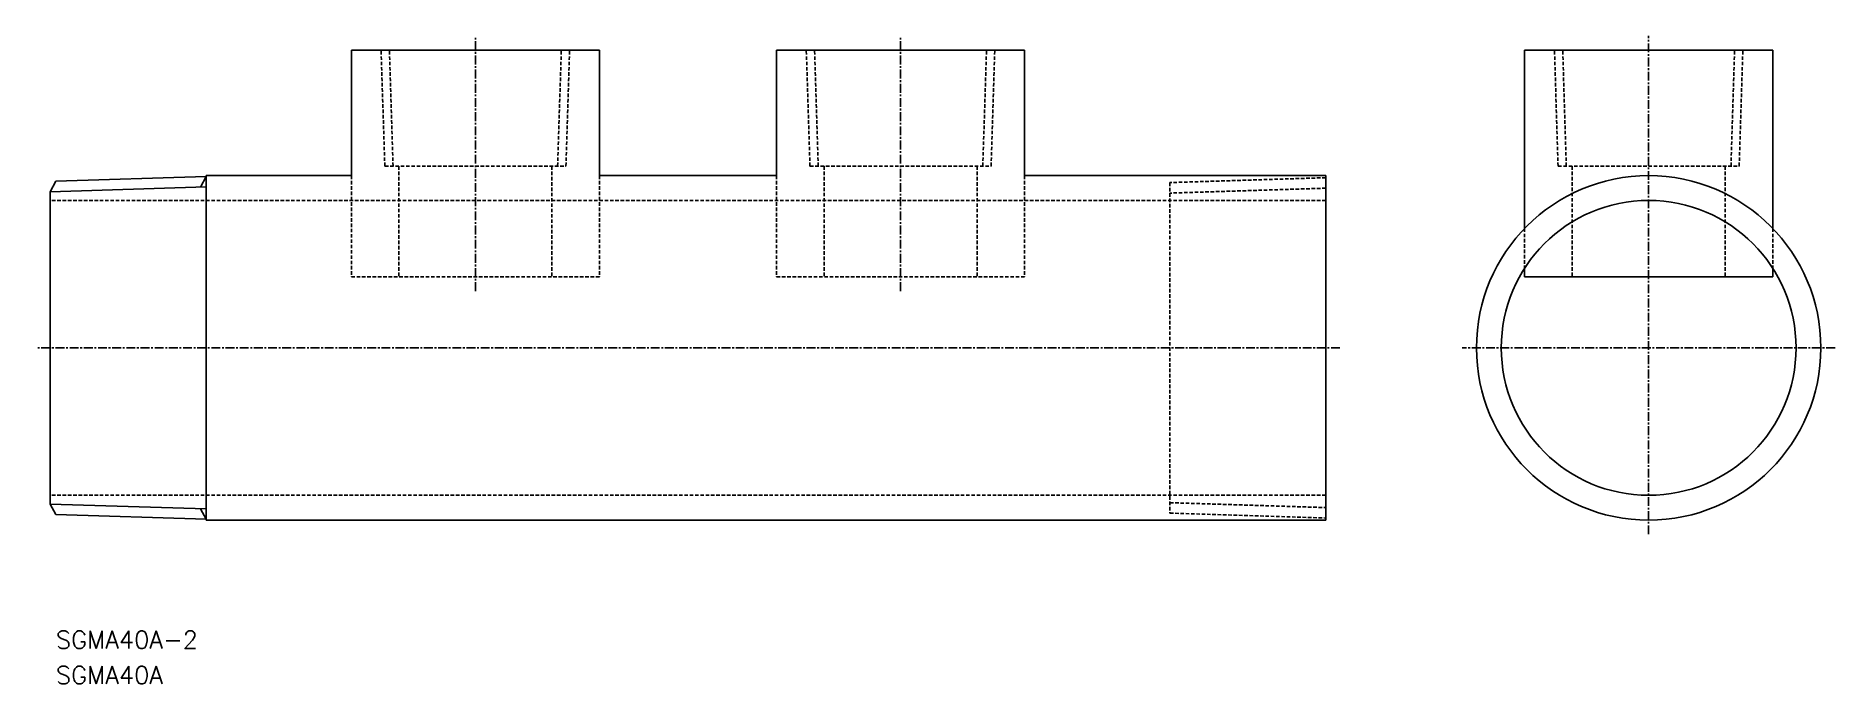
# Model space of a CAD drawing. Extents: x 28 to 282, y 58 to 150.
import ezdxf
from ezdxf.enums import TextEntityAlignment as Align

# ---------------------------------------------------------------- set-up
doc = ezdxf.new("R2010")
doc.units = 0
doc.linetypes.add('CENTER', pattern=[2, 1.25, -0.25, 0.25, -0.25])
doc.linetypes.add('DASHED', pattern=[0.75, 0.5, -0.25])
doc.layers.get('0').update_dxf_attribs({"linetype": 'CONTINUOUS'})
doc.layers.add('CENTER', color=1, linetype='CENTER')
doc.styles.get("Standard").update_dxf_attribs({"font": 'txt.shx', "bigfont": 'extfont.shx'})

msp = doc.modelspace()

# ---------------------------------------------------------------- linework, layer by layer
for p, q in [((72.92, 129.86), (72.92, 147.56)), ((107.92, 147.56), (72.92, 147.56)), ((107.92, 129.86), (107.92, 147.56)), ((167.92, 147.56), (132.92, 147.56)), ((132.92, 129.86), (132.92, 147.56)), ((167.92, 129.86), (167.92, 147.56)), ((238.49, 122.42), (238.49, 147.56)), ((273.49, 147.56), (238.49, 147.56)), ((273.49, 122.42), (273.49, 147.56)), ((52.42, 129.75), (31.2, 129.09)), ((72.92, 129.86), (52.42, 129.86)), ((52.42, 129.86), (52.42, 81.26)), ((132.92, 129.86), (107.92, 129.86)), ((210.42, 129.86), (167.92, 129.86)), ((210.42, 129.86), (210.42, 81.26)), ((30.42, 127.59), (31.2, 129.09)), ((30.42, 127.59), (30.42, 83.53)), ((30.42, 83.53), (31.2, 82.03)), ((52.42, 81.37), (31.2, 82.03)), ((210.42, 81.26), (52.42, 81.26))]:
    msp.add_line(p, q)
at = {"color": 3, "linetype": 'DASHED'}
for p, q in [((77.64, 131.19), (77.12, 147.56)), ((78.8, 131.19), (78.29, 147.56)), ((102.03, 131.19), (102.55, 147.56)), ((103.2, 131.19), (103.71, 147.56)), ((137.64, 131.19), (137.12, 147.56)), ((138.8, 131.19), (138.29, 147.56)), ((162.03, 131.19), (162.55, 147.56)), ((163.2, 131.19), (163.71, 147.56)), ((243.21, 131.19), (242.7, 147.56)), ((244.37, 131.19), (243.86, 147.56)), ((267.61, 131.19), (268.12, 147.56)), ((268.77, 131.19), (269.28, 147.56)), ((72.92, 129.86), (72.92, 115.56)), ((77.64, 131.19), (103.2, 131.19)), ((79.62, 131.19), (79.62, 115.56)), ((101.22, 131.19), (101.22, 115.56)), ((107.92, 129.86), (107.92, 115.56)), ((132.92, 129.86), (132.92, 115.56)), ((137.64, 131.19), (163.2, 131.19)), ((139.62, 131.19), (139.62, 115.56)), ((161.22, 131.19), (161.22, 115.56)), ((167.92, 129.86), (167.92, 115.56)), ((210.42, 129.57), (188.42, 128.88)), ((243.21, 131.19), (268.77, 131.19)), ((245.19, 131.19), (245.19, 115.56)), ((266.79, 131.19), (266.79, 115.56)), ((188.42, 128.88), (188.42, 82.24)), ((210.42, 128.09), (188.42, 127.4)), ((210.42, 126.36), (30.42, 126.36)), ((238.49, 122.42), (238.49, 116.8)), ((273.49, 122.42), (273.49, 116.8)), ((107.92, 115.56), (72.92, 115.56)), ((167.92, 115.56), (132.92, 115.56)), ((210.42, 84.76), (30.42, 84.76)), ((188.42, 83.72), (210.42, 83.03)), ((188.42, 82.24), (210.42, 81.55))]:
    msp.add_line(p, q, dxfattribs=at)
at = {"color": 3}
for p, q in [((51.63, 128.25), (52.42, 129.75)), ((52.42, 128.27), (30.42, 127.59)), ((52.42, 82.85), (30.42, 83.53)), ((51.63, 82.87), (52.42, 81.37))]:
    msp.add_line(p, q, dxfattribs=at)
at = {"color": 7, "linetype": 'CONTINUOUS'}
for p, q in [((238.49, 116.8), (238.49, 115.56)), ((273.49, 116.8), (273.49, 115.56)), ((273.49, 115.56), (238.49, 115.56))]:
    msp.add_line(p, q, dxfattribs=at)
msp.add_circle((255.99, 105.56), 24.3)
msp.add_circle((255.99, 105.56), 20.8, dxfattribs=at)
at = {"layer": 'CENTER', "linetype": 'CENTER'}
for p, q in [((90.42, 113.56), (90.42, 149.56)), ((150.42, 113.56), (150.42, 149.56)), ((255.99, 79.26), (255.99, 149.56)), ((212.42, 105.56), (28.42, 105.56)), ((282.29, 105.56), (229.69, 105.56))]:
    msp.add_line(p, q, dxfattribs=at)

# ---------------------------------------------------------------- texts
at = {"color": 7, "linetype": 'CONTINUOUS'}
for s, p in [('SGMA40A-2', (31.23, 64.39)), ('SGMA40A', (31.23, 59.39))]:
    msp.add_text(s, height=2.5, dxfattribs=at).set_placement(p, align=Align.MIDDLE_LEFT)

doc.saveas('drawing.dxf')
